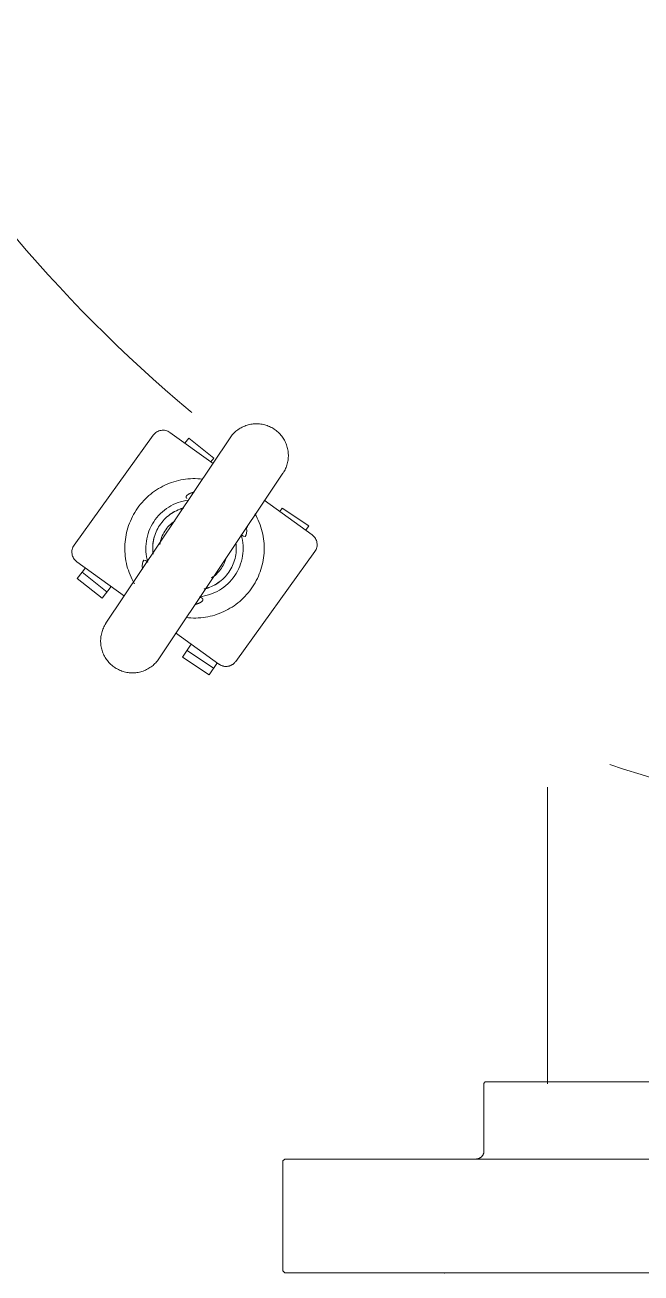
# Model space of a CAD drawing. Extents: x -181672 to 290600, y -29000 to 395522.
# Drawn here: x 11189.5 to 11344.2, y 37125.9 to 37439.2 of the extents above; entities that cross this region are included whole.
import ezdxf

# ---------------------------------------------------------------- set-up
doc = ezdxf.new("R2010")
doc.units = 0
doc.header["$LTSCALE"] = 10
doc.linetypes.add('XFM7Q20PCW-200K$0$ACAD_ISO03W100', pattern=[30, 12, -18])
doc.layers.add('XFM7Q20PCW-200K$0$PCW EQ (FUTURE)', color=252, linetype='XFM7Q20PCW-200K$0$ACAD_ISO03W100', lineweight=9)

# ---------------------------------------------------------------- blocks, each defined once
blk = doc.blocks.new('XFM7Q20PCW-200K$0$漢唐美光 8NHV4A-10FDA-NC150-M - 漢唐美光 8NHV4A-10FDA-NC150-M-V1107-CUB_L40')
for p, q in [((-66.77, -292.44), (-66.77, 112.56)), ((-38.17, -292.44), (-38.17, 112.56)), ((-160.12, -226.49), (-85.67, -226.49)), ((-85.67, -242.44), (-68.77, -242.44)), ((-219.25, -284.9), (-191.67, -304.78)), ((-232.13, -297.64), (-223.43, -285.58)), ((-230.16, -293.09), (-225.71, -286.44)), ((-224.6, -287.19), (-225.71, -286.44)), ((-230.16, -293.09), (-229.28, -293.68)), ((-66.77, -292.44), (-66.27, -292.94)), ((-66.27, -292.94), (-38.67, -292.94)), ((-38.67, -292.94), (-38.17, -292.44)), ((-225.55, -301.83), (-225.68, -301.78)), ((-225.52, -301.96), (-225.55, -301.83)), ((-190.99, -308.97), (-198.85, -319.87)), ((-191.18, -309.55), (-188.31, -311.47)), ((-249.16, -321.27), (-241.33, -310.4)), ((-247.71, -316.55), (-242.73, -310.29)), ((-241.79, -311.04), (-242.73, -310.29)), ((-194.42, -317), (-189.97, -310.35)), ((-192.76, -318.12), (-188.31, -311.47)), ((-205.7, -315.11), (-205.83, -315.13)), ((-205.6, -315.21), (-205.7, -315.11)), ((-192.76, -318.12), (-196, -315.95)), ((-247.71, -316.55), (-246.47, -317.54)), ((-220.9, -345.34), (-248.48, -325.46)), ((-214.6, -328.41), (-214.47, -328.46)), ((-208.08, -332.67), (-216.72, -344.66)), ((-214.08, -343.34), (-209.09, -337.08)), ((-212.51, -344.58), (-207.53, -338.33)), ((-210.45, -336), (-207.53, -338.33)), ((-215.15, -342.49), (-214.08, -343.34)), ((-214.08, -343.34), (-212.51, -344.58))]:
    blk.add_line(p, q)
at = {"flags": 128}
for points in [[(-86.17, -179.96), (-86.17, -241.94)], [(-85.67, -242.44), (-85.69, -242.44), (-85.71, -242.44), (-85.73, -242.44), (-85.75, -242.44), (-85.77, -242.43), (-85.79, -242.43), (-85.81, -242.42), (-85.83, -242.42), (-85.84, -242.41), (-85.86, -242.4), (-85.88, -242.4), (-85.9, -242.39), (-85.92, -242.38), (-85.93, -242.37), (-85.95, -242.36), (-85.97, -242.34), (-85.98, -242.33), (-86, -242.32), (-86.01, -242.31), (-86.03, -242.29), (-86.04, -242.28), (-86.05, -242.26), (-86.07, -242.25), (-86.08, -242.23), (-86.09, -242.21), (-86.1, -242.2), (-86.11, -242.18), (-86.12, -242.16), (-86.13, -242.14), (-86.13, -242.12), (-86.14, -242.11), (-86.15, -242.09), (-86.15, -242.07), (-86.16, -242.05), (-86.16, -242.03), (-86.16, -242.01), (-86.17, -241.99), (-86.17, -241.97), (-86.17, -241.95), (-86.17, -241.94)], [(-66.77, -244.44), (-66.77, -244.36), (-66.77, -244.28), (-66.78, -244.2), (-66.79, -244.12), (-66.81, -244.05), (-66.83, -243.97), (-66.85, -243.89), (-66.87, -243.81), (-66.9, -243.74), (-66.93, -243.66), (-66.96, -243.59), (-66.99, -243.52), (-67.03, -243.45), (-67.07, -243.38), (-67.12, -243.31), (-67.16, -243.25), (-67.21, -243.19), (-67.26, -243.12), (-67.32, -243.07), (-67.37, -243.01), (-67.43, -242.95), (-67.49, -242.9), (-67.56, -242.85), (-67.62, -242.81), (-67.69, -242.76), (-67.76, -242.72), (-67.83, -242.68), (-67.9, -242.64), (-67.97, -242.61), (-68.04, -242.58), (-68.12, -242.55), (-68.19, -242.53), (-68.27, -242.51), (-68.35, -242.49), (-68.43, -242.47), (-68.51, -242.46), (-68.59, -242.45), (-68.67, -242.45), (-68.75, -242.44), (-68.77, -242.44)], [(-38.15, -252.3), (-38.15, -252.32), (-38.16, -252.34), (-38.16, -252.36), (-38.16, -252.38), (-38.17, -252.4), (-38.17, -252.42), (-38.17, -252.44), (-38.17, -252.44)], [(-250, -295.1), (-249.81, -294.84), (-249.62, -294.58), (-249.41, -294.33), (-249.2, -294.1), (-248.98, -293.87), (-248.75, -293.64), (-248.51, -293.43), (-248.26, -293.23), (-248, -293.04), (-247.74, -292.86), (-247.47, -292.69), (-247.19, -292.53), (-246.91, -292.38), (-246.62, -292.25), (-246.32, -292.12), (-246.02, -292.01), (-245.72, -291.91), (-245.41, -291.82), (-245.1, -291.74), (-244.79, -291.68), (-244.47, -291.63), (-244.15, -291.59), (-243.83, -291.56), (-243.52, -291.55), (-243.2, -291.55), (-242.88, -291.56), (-242.56, -291.59), (-242.24, -291.62), (-241.92, -291.67), (-241.61, -291.74), (-241.3, -291.81), (-240.99, -291.9), (-240.69, -292), (-240.39, -292.11), (-240.09, -292.24), (-239.8, -292.37), (-239.52, -292.52), (-239.24, -292.68), (-238.97, -292.85), (-238.9, -292.9)], [(-192.35, -324.04), (-238.9, -292.9)], [(-247.79, -306.2), (-248.06, -306.01), (-248.31, -305.82), (-248.56, -305.62), (-248.8, -305.4), (-249.03, -305.18), (-249.25, -304.95), (-249.46, -304.71), (-249.66, -304.46), (-249.85, -304.2), (-250.03, -303.94), (-250.2, -303.67), (-250.36, -303.39), (-250.51, -303.11), (-250.65, -302.82), (-250.77, -302.52), (-250.89, -302.22), (-250.99, -301.92), (-251.07, -301.61), (-251.15, -301.3), (-251.22, -300.99), (-251.27, -300.67), (-251.31, -300.35), (-251.33, -300.04), (-251.34, -299.72), (-251.34, -299.4), (-251.33, -299.08), (-251.31, -298.76), (-251.27, -298.44), (-251.22, -298.12), (-251.16, -297.81), (-251.08, -297.5), (-250.99, -297.19), (-250.89, -296.89), (-250.78, -296.59), (-250.65, -296.29), (-250.52, -296), (-250.37, -295.72), (-250.21, -295.44), (-250.04, -295.17), (-250, -295.1)], [(-225.51, -301.85), (-225.31, -301.97), (-225.12, -302.07), (-224.95, -302.12), (-224.85, -302.14)], [(-225.18, -302.02), (-224.38, -301.97), (-223.46, -302.11), (-223.05, -302.43), (-223.13, -302.88), (-223.58, -303.42)], [(-247.79, -306.2), (-201.25, -337.34)], [(-233.89, -315.65), (-233.9, -315.63), (-233.99, -315.52), (-234.21, -315.3), (-234.41, -315.15)], [(-206.26, -314.59), (-206.25, -314.61), (-206.16, -314.72), (-205.94, -314.93), (-205.74, -315.08)], [(-192.36, -324.04), (-192.35, -324.04)], [(-192.35, -324.04), (-192.09, -324.22), (-191.84, -324.42), (-191.59, -324.62), (-191.35, -324.83), (-191.12, -325.05), (-190.9, -325.29), (-190.69, -325.53), (-190.49, -325.78), (-190.3, -326.03), (-190.12, -326.3), (-189.95, -326.57), (-189.79, -326.84), (-189.64, -327.13), (-189.5, -327.42), (-189.38, -327.71), (-189.26, -328.01), (-189.16, -328.31), (-189.07, -328.62), (-189, -328.93), (-188.93, -329.25), (-188.88, -329.56), (-188.84, -329.88), (-188.82, -330.2), (-188.8, -330.52), (-188.8, -330.84), (-188.82, -331.16), (-188.84, -331.48), (-188.88, -331.79), (-188.93, -332.11), (-188.99, -332.42), (-189.07, -332.74), (-189.16, -333.04), (-189.26, -333.35), (-189.37, -333.65), (-189.49, -333.94), (-189.63, -334.23), (-189.78, -334.51), (-189.94, -334.79), (-190.11, -335.06), (-190.15, -335.14)], [(-214.8, -328.19), (-215.77, -328.26), (-216.69, -328.13), (-217.1, -327.8), (-217.02, -327.36), (-216.57, -326.81)], [(-214.64, -328.38), (-214.84, -328.26), (-215.03, -328.17), (-215.2, -328.11), (-215.29, -328.09)], [(-190.15, -335.14), (-190.34, -335.4), (-190.53, -335.65), (-190.73, -335.9), (-190.95, -336.14), (-191.17, -336.37), (-191.4, -336.59), (-191.64, -336.8), (-191.89, -337), (-192.15, -337.19), (-192.41, -337.37), (-192.68, -337.54), (-192.96, -337.7), (-193.24, -337.85), (-193.53, -337.99), (-193.83, -338.11), (-194.13, -338.23), (-194.43, -338.33), (-194.74, -338.42), (-195.05, -338.49), (-195.36, -338.56), (-195.68, -338.61), (-196, -338.65), (-196.31, -338.67), (-196.63, -338.69), (-196.95, -338.69), (-197.27, -338.67), (-197.59, -338.65), (-197.91, -338.61), (-198.23, -338.56), (-198.54, -338.5), (-198.85, -338.42), (-199.16, -338.33), (-199.46, -338.23), (-199.76, -338.12), (-200.06, -338), (-200.35, -337.86), (-200.63, -337.71), (-200.91, -337.55), (-201.18, -337.38), (-201.25, -337.34)]]:
    blk.add_lwpolyline(points, dxfattribs=at)
blk.add_circle((-526.15, -89.94), 379.98)
for centre, radius, start, end in [((-221, -287.33), 3, 54.2143, 144.2143), ((-220.07, -315.12), 17.5, 353.066, 119.7956), ((-220.07, -315.12), 12.21, 5.7366, 106.0014), ((-526.15, -89.94), 353.5, 300.8495, 322.2124), ((-220.07, -315.12), 10.48, 13.437, 97.3343), ((-193.42, -307.21), 3, 324.2143, 54.2143), ((-219.82, -315.41), 8.5, 32.8103, 74.2143), ((-220.07, -315.12), 10.5, 28.4696, 36.3933), ((-220.07, -315.12), 17.5, 173.2835, 300.4634), ((-220.07, -315.12), 10.5, 13.2427, 20.4071), ((-220.07, -315.12), 12.21, 187.2322, 286.4286), ((-220.07, -315.12), 10.5, 195.3098, 200.4071), ((-220.07, -315.12), 10.48, 195.0685, 278.1357), ((-246.73, -323.02), 3, 144.2143, 234.2143), ((-220.07, -315.12), 10.5, 208.4696, 216.3933), ((-219.82, -315.41), 8.5, 213.4619, 261.7172), ((-220.07, -315.12), 10.5, 255.6842, 264.131), ((-220.07, -315.12), 10.5, 264.2143, 278.2427), ((-219.15, -342.9), 3, 234.2143, 324.2143)]:
    blk.add_arc(centre, radius, start, end)
blk.add_open_spline([(-212.7, -310.81), (-212.82, -310.58), (-212.96, -310.36), (-213.11, -310.14)], degree=3)
for points, knots in [([(-207.93, -313.9), (-207.89, -313.82), (-207.82, -313.68), (-207.72, -313.5), (-207.65, -313.37), (-207.6, -313.28), (-207.57, -313.23), (-207.54, -313.18), (-207.5, -313.13), (-207.46, -313.09), (-207.42, -313.07), (-207.4, -313.05), (-207.38, -313.04), (-207.36, -313.04), (-207.34, -313.02), (-207.31, -313.01), (-207.26, -313), (-207.21, -312.99), (-207.14, -313), (-207.04, -313.02), (-206.88, -313.11), (-206.66, -313.33), (-206.41, -313.74), (-206.16, -314.3), (-206.02, -314.78), (-205.96, -315.03)], [0, 0, 0, 0, 0.015625, 0.03125, 0.046875, 0.0546875, 0.0625, 0.0703125, 0.078125, 0.09375, 0.109375, 0.1171875, 0.1210938, 0.125, 0.1328125, 0.140625, 0.15625, 0.171875, 0.1875, 0.21875, 0.25, 0.3125, 0.375, 0.4375, 0.5, 0.5, 0.5, 0.5]), ([(-232.58, -317.01), (-232.59, -317.02), (-232.61, -317.06), (-232.65, -317.11), (-232.69, -317.14), (-232.73, -317.17), (-232.75, -317.18), (-232.77, -317.19), (-232.79, -317.2), (-232.81, -317.21), (-232.84, -317.22), (-232.89, -317.24), (-232.94, -317.24), (-233.01, -317.24), (-233.11, -317.21), (-233.27, -317.12), (-233.49, -316.9), (-233.74, -316.49), (-233.99, -315.93), (-234.13, -315.46), (-234.19, -315.2)], [0.0625, 0.0625, 0.0625, 0.0625, 0.0703125, 0.078125, 0.09375, 0.109375, 0.1171875, 0.1210938, 0.125, 0.1328125, 0.140625, 0.15625, 0.171875, 0.1875, 0.21875, 0.25, 0.3125, 0.375, 0.4375, 0.5, 0.5, 0.5, 0.5])]:
    blk.add_open_spline(points, degree=3, knots=knots)
blk = doc.blocks.new('XFM7Q20PCW-200K')
at = {"layer": 'XFM7Q20PCW-200K$0$PCW EQ (FUTURE)', "rotation": 270}
blk.add_blockref('XFM7Q20PCW-200K$0$漢唐美光 8NHV4A-10FDA-NC150-M - 漢唐美光 8NHV4A-10FDA-NC150-M-V1107-CUB_L40', (11547.22, 37087.72), dxfattribs=at)

msp = doc.modelspace()

# ---------------------------------------------------------------- block references
msp.add_blockref('XFM7Q20PCW-200K', (0, 0))

doc.saveas('drawing.dxf')
